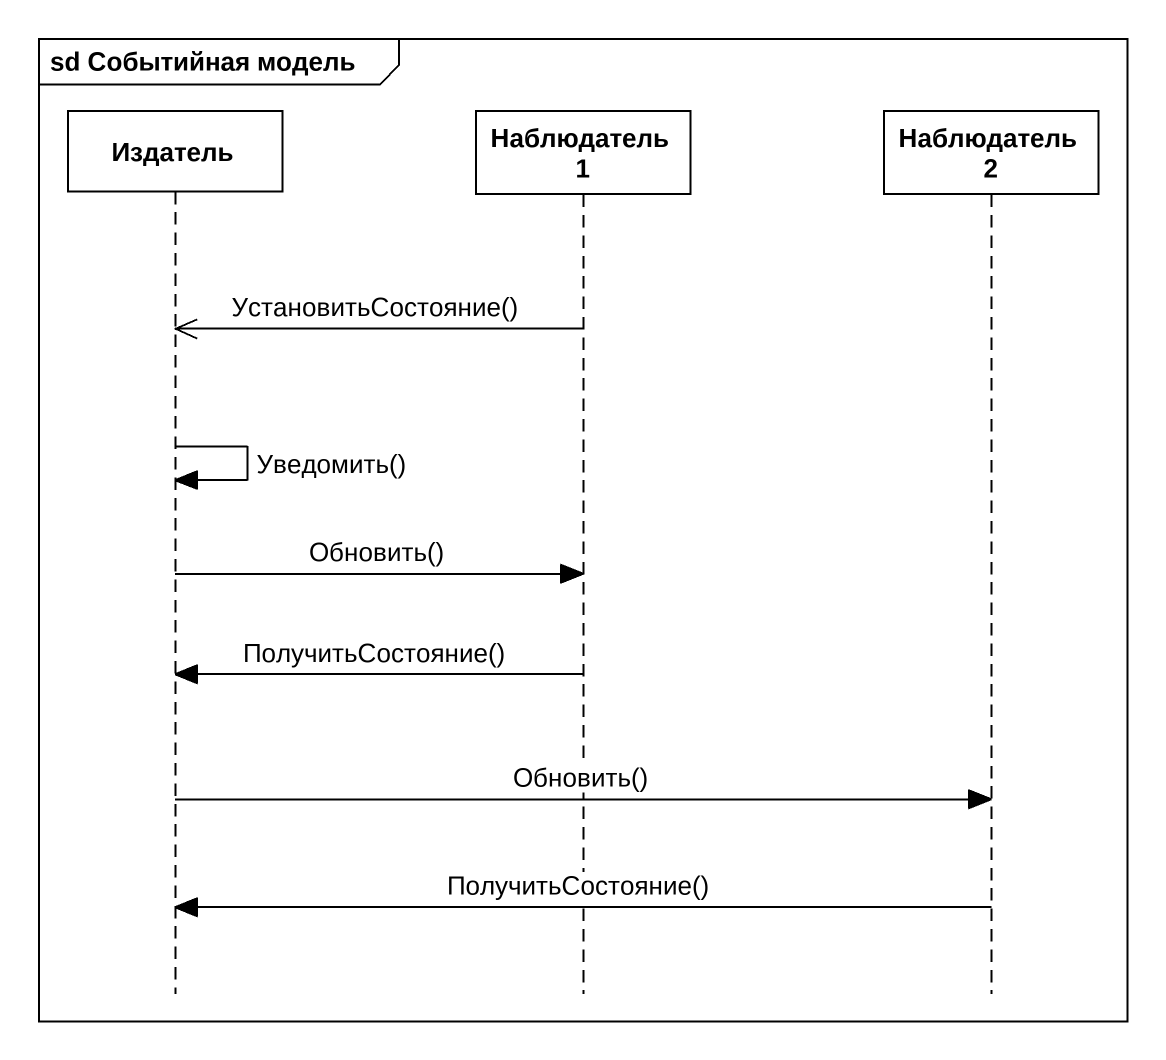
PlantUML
@startuml
mainframe sd Событийная модель
hide footbox
participant Издатель
participant "Наблюдатель 1" as Наблюдатель_1
participant "Наблюдатель 2" as Наблюдатель_2

Наблюдатель_1 ->> Издатель : УстановитьСостояние()
Издатель -> Издатель : Уведомить()
Издатель -> Наблюдатель_1 : Обновить()
Наблюдатель_1 -> Издатель : ПолучитьСостояние()
Издатель -> Наблюдатель_2 : Обновить()
Наблюдатель_2 -> Издатель : ПолучитьСостояние()
@enduml
